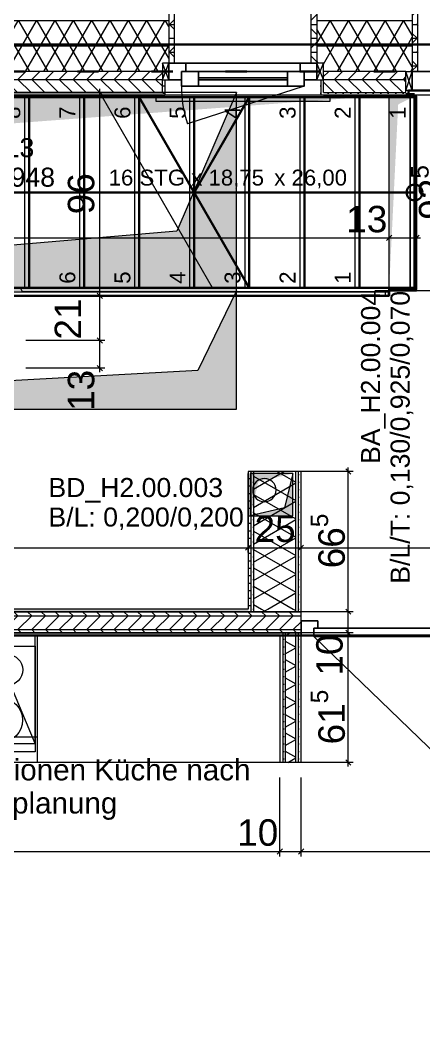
# Model space of a CAD drawing. Extents: x 0 to 42, y 0 to 29.7.
# Drawn here: x 22.503 to 24.408, y 11.083 to 15.877 of the extents above; entities that cross this region are included whole.
import ezdxf
from ezdxf.xclip import XClip

# ---------------------------------------------------------------- set-up
doc = ezdxf.new("R2010")
doc.units = 0
doc.header["$MEASUREMENT"] = 0
doc.header["$XCLIPFRAME"] = 0
for name, pattern in [('Achse', [115, 0, -40, 75, 0]), ('Punktlinie_ eng', [0.0125, 0, -0.0125]), ('Strichlinie_ eng', [0.115, 0.075, -0.04])]:
    doc.linetypes.add(name, pattern=pattern)
for name, color, linetype in [('0_30 - Räume', 7, 'Continuous'), ('0_40 - Durchbrüche', 7, 'Continuous'), ('331 - Tragende Außenwände.Statisch erforderlich', 7, 'Continuous'), ('341 - Tragende Innenwände', 7, 'Continuous'), ('342 - Nichttragende Innenwände', 7, 'Continuous'), ('349 - Innenwände_ sonstiges.Geländer_ Handläufe', 7, 'Continuous'), ('351 - Deckenkonstruktionen.Decken', 7, 'Continuous'), ('351 - Deckenkonstruktionen.Treppen', 7, 'Continuous'), ('352 - Deckenbeläge.Fußbodenaufbauten', 7, 'Continuous'), ('371 - Baukonstruktive Einbauten.Küchen_ Einbaumöbel_ Trockner_ Waschmaschine', 7, 'Continuous'), ('412 - Wasseranlagen.Sanitärobjekte', 7, 'Continuous'), ('5_00 - WP Ausbau - Bemaßung', 7, 'Continuous'), ('5_00 - WP Ausbau - Texte', 7, 'Continuous')]:
    doc.layers.add(name, color=color, linetype=linetype)
doc.styles.add('ERSTELLTER_STIL_1', font='arial.ttf')
pattern_1 = [(60, (26.131676, 15.72738), (-0.0649519, 0.0375), []), (120, (26.131676, 15.72738), (0.0649519, 0.0375), [])]
pattern_2 = [(45, (26.131676, 15.72738), (-0.01767767, 0.01767767), [0, -0.025])]
pattern_3 = [(0, (26.131676, 15.72738), (0, 0.065), []), (45, (26.13168, 15.72738), (-0.13, 0.13), [0.091924, -0.091924]), (45, (26.19668, 15.72738), (-0.13, 0.13), [0.091924, -0.091924]), (45, (26.26168, 15.72738), (-0.13, 0.13), [0.091924, -0.091924]), (45, (26.32668, 15.72738), (-0.13, 0.13), [0.091924, -0.091924]), (315, (26.13168, 15.72738), (0.13, 0.13), [0.091924, -0.091924]), (315, (26.19668, 15.72738), (0.13, 0.13), [0.091924, -0.091924]), (315, (26.26168, 15.72738), (0.13, 0.13), [0.091924, -0.091924]), (315, (26.32668, 15.72738), (0.13, 0.13), [0.091924, -0.091924])]
pattern_4 = [(150, (26.131676, 15.72738), (0.0375, 0.0649519), []), (210, (26.131676, 15.72738), (-0.0375, 0.0649519), [])]

# ---------------------------------------------------------------- blocks, each defined once
blk = doc.blocks.new('Zeichnung_1_1', base_point=(26.1317, 15.7274))
at = {"layer": '331 - Tragende Außenwände.Statisch erforderlich', "linetype": 'Continuous', "lineweight": 18, "true_color": 0x7e5900}
h = blk.add_hatch(dxfattribs=at)
h.set_pattern_fill('Holz__Sperrholz_2__0001', color=46, style=0, pattern_type=2)
h.set_pattern_definition(pattern_3)
h.paths.add_polyline_path([(23.2039, 15.9444), (23.2039, 15.9174), (23.2039, 15.6754), (23.2309, 15.6754), (23.2309, 15.9444)])
h = blk.add_hatch(dxfattribs=at)
h.set_pattern_fill('Holz__Sperrholz_2__0001', color=46, style=0, pattern_type=2)
h.set_pattern_definition(pattern_3)
h.paths.add_polyline_path([(23.8769, 15.9444), (23.8769, 15.6754), (23.9039, 15.6754), (23.9039, 15.9174), (23.9039, 15.9444)])
h = blk.add_hatch(dxfattribs=at)
h.set_pattern_fill('Holz__Sperrholz_2__0001', color=46, style=0, pattern_type=2)
h.set_pattern_definition(pattern_3)
h.paths.add_polyline_path([(24.3809, 15.9444), (24.3539, 15.9444), (24.3539, 15.9174), (24.3539, 15.6354), (24.3809, 15.6354)])
at = {"layer": '331 - Tragende Außenwände.Statisch erforderlich', "linetype": 'Continuous', "lineweight": 18, "true_color": 0x0099e6}
for points in [[(23.2039, 15.8774), (19.7689, 15.8774), (19.7689, 15.8754), (23.2039, 15.8754)], [(23.9039, 15.8754), (24.3539, 15.8754), (24.3539, 15.8774), (23.9039, 15.8774)]]:
    blk.add_hatch(color=142, dxfattribs=at).paths.add_polyline_path(points)
at = {"layer": '331 - Tragende Außenwände.Statisch erforderlich', "linetype": 'Continuous', "lineweight": 18, "true_color": 0x05000d}
h = blk.add_hatch(dxfattribs=at)
h.set_pattern_fill('Dämmung__weich_0001', color=178, style=0, pattern_type=2)
h.set_pattern_definition(pattern_1)
h.paths.add_polyline_path([(23.2039, 15.8754), (19.7689, 15.8754), (19.7689, 15.7554), (23.2039, 15.7554)])
h = blk.add_hatch(dxfattribs=at)
h.set_pattern_fill('Dämmung__weich_0001', color=178, style=0, pattern_type=2)
h.set_pattern_definition(pattern_1)
h.paths.add_polyline_path([(23.9039, 15.7554), (24.3539, 15.7554), (24.3539, 15.8754), (23.9039, 15.8754)])
h = blk.add_hatch(dxfattribs=at)
h.set_pattern_fill('Dämmung__weich_0001', color=178, style=0, pattern_type=2)
h.set_pattern_definition(pattern_1)
h.paths.add_polyline_path([(19.7689, 15.7554), (19.7689, 15.6754), (19.7989, 15.6754), (19.7989, 15.6354), (23.1739, 15.6354), (23.1739, 15.6754), (23.2039, 15.6754), (23.2039, 15.7554)])
h = blk.add_hatch(dxfattribs=at)
h.set_pattern_fill('Dämmung__weich_0001', color=178, style=0, pattern_type=2)
h.set_pattern_definition(pattern_1)
h.paths.add_polyline_path([(23.9039, 15.6754), (23.9339, 15.6754), (23.9339, 15.6354), (24.3239, 15.6354), (24.3539, 15.6354), (24.3539, 15.7554), (23.9039, 15.7554)])
h = blk.add_hatch(dxfattribs=at)
h.set_pattern_fill('Holz__Sperrholz_2__0001', color=178, style=0, pattern_type=2)
h.set_pattern_definition(pattern_3)
h.paths.add_polyline_path([(19.7989, 15.6354), (19.7989, 15.5954), (19.7989, 15.5354), (23.1739, 15.5354), (23.1739, 15.5954), (23.1739, 15.6354)])
h = blk.add_hatch(dxfattribs=at)
h.set_pattern_fill('Holz__Sperrholz_2__0001', color=178, style=0, pattern_type=2)
h.set_pattern_definition(pattern_3)
h.paths.add_polyline_path([(23.9339, 15.5354), (24.3239, 15.5354), (24.3239, 15.5454), (24.3239, 15.6354), (23.9339, 15.6354), (23.9339, 15.5954)])
at = {"layer": '331 - Tragende Außenwände.Statisch erforderlich', "linetype": 'Continuous', "lineweight": 18, "true_color": 0x9f9f9f}
h = blk.add_hatch(dxfattribs=at)
h.set_pattern_fill('Gips_0001', color=253, style=0, pattern_type=2)
h.set_pattern_definition(pattern_2)
h.paths.add_polyline_path([(23.1859, 15.5234), (23.1859, 15.5954), (23.1739, 15.5954), (23.1739, 15.5354), (23.1739, 15.5234)])
h = blk.add_hatch(dxfattribs=at)
h.set_pattern_fill('Gips_0001', color=253, style=0, pattern_type=2)
h.set_pattern_definition(pattern_2)
h.paths.add_polyline_path([(23.9339, 15.5234), (23.9339, 15.5354), (23.9339, 15.5954), (23.9219, 15.5954), (23.9219, 15.5234)])
h = blk.add_hatch(dxfattribs=at)
h.set_pattern_fill('Gips_0001', color=253, style=0, pattern_type=2)
h.set_pattern_definition(pattern_2)
h.paths.add_polyline_path([(20.0388, 15.5354), (20.0388, 15.5234), (23.1739, 15.5234), (23.1739, 15.5354)])
h = blk.add_hatch(dxfattribs=at)
h.set_pattern_fill('Gips_0001', color=253, style=0, pattern_type=2)
h.set_pattern_definition(pattern_2)
h.paths.add_polyline_path([(24.3239, 15.5354), (23.9339, 15.5354), (23.9339, 15.5234), (24.3239, 15.5234)])
h = blk.add_hatch(dxfattribs=at)
h.set_pattern_fill('Gips_0001', color=253, style=0, pattern_type=2)
h.set_pattern_definition(pattern_2)
h.paths.add_polyline_path([(24.3239, 15.5234), (24.3359, 15.5234), (24.3359, 15.5454), (24.3239, 15.5454), (24.3239, 15.5354)])
at = {"layer": '341 - Tragende Innenwände', "linetype": 'Continuous', "lineweight": 18, "true_color": 0x9f9f9f}
h = blk.add_hatch(dxfattribs=at)
h.set_pattern_fill('Gips_0001', color=253, style=0, pattern_type=2)
h.set_pattern_definition(pattern_2)
h.paths.add_polyline_path([(20.7388, 13.0947), (20.7388, 13.0822), (23.5791, 13.0822), (23.5791, 13.0947)])
h = blk.add_hatch(dxfattribs=at)
h.set_pattern_fill('Gips_0001', color=253, style=0, pattern_type=2)
h.set_pattern_definition(pattern_2)
h.paths.add_polyline_path([(23.5791, 13.0822), (23.5921, 13.0822), (23.5921, 13.0947), (23.5791, 13.0947)])
h = blk.add_hatch(dxfattribs=at)
h.set_pattern_fill('Gips_0001', color=253, style=0, pattern_type=2)
h.set_pattern_definition(pattern_2)
h.paths.add_polyline_path([(23.8161, 13.0947), (23.8161, 13.0822), (23.8285, 13.0822), (23.8285, 13.0947)])
at = {"layer": '341 - Tragende Innenwände', "linetype": 'Continuous', "lineweight": 18, "true_color": 0x05000d}
h = blk.add_hatch(dxfattribs=at)
h.set_pattern_fill('Holz__Sperrholz_2__0001', color=178, style=0, pattern_type=2)
h.set_pattern_definition(pattern_3)
h.paths.add_polyline_path([(23.8285, 13.0822), (20.7388, 13.0822), (20.7388, 12.9822), (23.8285, 12.9822)])
at = {"layer": '341 - Tragende Innenwände', "linetype": 'Continuous', "lineweight": 18, "true_color": 0x9f9f9f}
h = blk.add_hatch(dxfattribs=at)
h.set_pattern_fill('Gips_0001', color=253, style=0, pattern_type=2)
h.set_pattern_definition(pattern_2)
h.paths.add_polyline_path([(20.1887, 12.9697), (23.7291, 12.9697), (23.7291, 12.9822), (20.7388, 12.9822), (20.1887, 12.9822)])
h = blk.add_hatch(dxfattribs=at)
h.set_pattern_fill('Gips_0001', color=253, style=0, pattern_type=2)
h.set_pattern_definition(pattern_2)
h.paths.add_polyline_path([(23.7291, 12.9697), (23.7421, 12.9697), (23.7421, 12.9822), (23.7291, 12.9822)])
h = blk.add_hatch(dxfattribs=at)
h.set_pattern_fill('Gips_0001', color=253, style=0, pattern_type=2)
h.set_pattern_definition(pattern_2)
h.paths.add_polyline_path([(23.8161, 12.9822), (23.8161, 12.9697), (23.8285, 12.9697), (23.8285, 12.9822)])
at = {"layer": '342 - Nichttragende Innenwände', "linetype": 'Continuous', "lineweight": 18, "true_color": 0x9f9f9f}
h = blk.add_hatch(dxfattribs=at)
h.set_pattern_fill('Gips_0001', color=253, style=0, pattern_type=2)
h.set_pattern_definition(pattern_2)
h.paths.add_polyline_path([(23.5791, 13.7447), (23.5791, 13.0947), (23.5921, 13.0947), (23.5921, 13.7447)])
h = blk.add_hatch(dxfattribs=at)
h.set_pattern_fill('Gips_0001', color=253, style=0, pattern_type=2)
h.set_pattern_definition(pattern_2)
h.paths.add_polyline_path([(23.5921, 13.7447), (23.5921, 13.0947), (23.6041, 13.0947), (23.6041, 13.7447)])
at = {"layer": '342 - Nichttragende Innenwände', "linetype": 'Continuous', "lineweight": 18, "true_color": 0xcdcd00}
h = blk.add_hatch(dxfattribs=at)
h.set_pattern_fill('Dämmung__weich_0001', color=52, style=0, pattern_type=2)
h.set_pattern_definition(pattern_4)
h.paths.add_polyline_path([(23.8041, 13.0947), (23.8041, 13.7447), (23.6041, 13.7447), (23.6041, 13.0947)])
at = {"layer": '342 - Nichttragende Innenwände', "linetype": 'Continuous', "lineweight": 18, "true_color": 0x9f9f9f}
h = blk.add_hatch(dxfattribs=at)
h.set_pattern_fill('Gips_0001', color=253, style=0, pattern_type=2)
h.set_pattern_definition(pattern_2)
h.paths.add_polyline_path([(23.8161, 13.0947), (23.8161, 13.7447), (23.8041, 13.7447), (23.8041, 13.0947)])
h = blk.add_hatch(dxfattribs=at)
h.set_pattern_fill('Gips_0001', color=253, style=0, pattern_type=2)
h.set_pattern_definition(pattern_2)
h.paths.add_polyline_path([(23.8291, 13.0947), (23.8291, 13.7447), (23.8161, 13.7447), (23.8161, 13.0947)])
h = blk.add_hatch(dxfattribs=at)
h.set_pattern_fill('Gips_0001', color=253, style=0, pattern_type=2)
h.set_pattern_definition(pattern_2)
h.paths.add_polyline_path([(23.6041, 13.0947), (23.5921, 13.0947), (23.5921, 13.0822), (23.6041, 13.0822)])
at = {"layer": '342 - Nichttragende Innenwände', "linetype": 'Continuous', "lineweight": 18, "true_color": 0xcdcd00}
h = blk.add_hatch(dxfattribs=at)
h.set_pattern_fill('Dämmung__weich_0001', color=52, style=0, pattern_type=2)
h.set_pattern_definition(pattern_4)
h.paths.add_polyline_path([(23.8041, 13.0947), (23.6041, 13.0947), (23.6041, 13.0822), (23.8041, 13.0822)])
at = {"layer": '342 - Nichttragende Innenwände', "linetype": 'Continuous', "lineweight": 18, "true_color": 0x9f9f9f}
h = blk.add_hatch(dxfattribs=at)
h.set_pattern_fill('Gips_0001', color=253, style=0, pattern_type=2)
h.set_pattern_definition(pattern_2)
h.paths.add_polyline_path([(23.8161, 13.0947), (23.8041, 13.0947), (23.8041, 13.0822), (23.8161, 13.0822)])
h = blk.add_hatch(dxfattribs=at)
h.set_pattern_fill('Gips_0001', color=253, style=0, pattern_type=2)
h.set_pattern_definition(pattern_2)
h.paths.add_polyline_path([(23.7291, 12.9697), (23.7291, 12.3697), (23.7421, 12.3697), (23.7421, 12.9697)])
h = blk.add_hatch(dxfattribs=at)
h.set_pattern_fill('Gips_0001', color=253, style=0, pattern_type=2)
h.set_pattern_definition(pattern_2)
h.paths.add_polyline_path([(23.7541, 12.9822), (23.7421, 12.9822), (23.7421, 12.9697), (23.7541, 12.9697)])
h = blk.add_hatch(dxfattribs=at)
h.set_pattern_fill('Gips_0001', color=253, style=0, pattern_type=2)
h.set_pattern_definition(pattern_2)
h.paths.add_polyline_path([(23.7421, 12.9697), (23.7421, 12.3697), (23.7541, 12.3697), (23.7541, 12.9697)])
at = {"layer": '342 - Nichttragende Innenwände', "linetype": 'Continuous', "lineweight": 18, "true_color": 0xcdcd00}
h = blk.add_hatch(dxfattribs=at)
h.set_pattern_fill('Dämmung__weich_0001', color=52, style=0, pattern_type=2)
h.set_pattern_definition(pattern_4)
h.paths.add_polyline_path([(23.8041, 12.9822), (23.7541, 12.9822), (23.7541, 12.9697), (23.8041, 12.9697)])
h = blk.add_hatch(dxfattribs=at)
h.set_pattern_fill('Dämmung__weich_0001', color=52, style=0, pattern_type=2)
h.set_pattern_definition(pattern_4)
h.paths.add_polyline_path([(23.8041, 12.3697), (23.8041, 12.9697), (23.7541, 12.9697), (23.7541, 12.3697)])
at = {"layer": '342 - Nichttragende Innenwände', "linetype": 'Continuous', "lineweight": 18, "true_color": 0x9f9f9f}
h = blk.add_hatch(dxfattribs=at)
h.set_pattern_fill('Gips_0001', color=253, style=0, pattern_type=2)
h.set_pattern_definition(pattern_2)
h.paths.add_polyline_path([(23.8161, 12.9822), (23.8041, 12.9822), (23.8041, 12.9697), (23.8161, 12.9697)])
h = blk.add_hatch(dxfattribs=at)
h.set_pattern_fill('Gips_0001', color=253, style=0, pattern_type=2)
h.set_pattern_definition(pattern_2)
h.paths.add_polyline_path([(23.8161, 12.3697), (23.8161, 12.9697), (23.8041, 12.9697), (23.8041, 12.3697)])
h = blk.add_hatch(dxfattribs=at)
h.set_pattern_fill('Gips_0001', color=253, style=0, pattern_type=2)
h.set_pattern_definition(pattern_2)
h.paths.add_polyline_path([(23.8291, 12.3697), (23.8291, 12.9697), (23.8161, 12.9697), (23.8161, 12.3697)])
at = {"layer": '351 - Deckenkonstruktionen.Decken', "linetype": 'Continuous', "lineweight": 0, "true_color": 0x010003}
for points in [[(19.9541, 14.5984), (23.5239, 14.5984), (23.5239, 15.5354), (23.2418, 14.8804)], [(20.0388, 14.0394), (23.5239, 14.0394), (23.5239, 14.5984), (23.3408, 14.2224)], [(23.5891, 13.5347), (23.7891, 13.5347), (23.7891, 13.7347), (23.7511, 13.5727)]]:
    blk.add_hatch(color=178, dxfattribs=at).paths.add_polyline_path(points)
at = {"layer": '351 - Deckenkonstruktionen.Decken', "linetype": 'Continuous', "lineweight": 0, "true_color": 0x020006}
for points in [[(24.2441, 15.5234), (20.0288, 15.5234), (20.0288, 15.3234), (20.0288, 14.5754), (20.3229, 15.2293)], [(24.3742, 15.5234), (24.2441, 15.5234), (24.2441, 14.5984), (24.2874, 15.48)], [(23.7891, 13.7347), (23.5891, 13.7347), (23.5891, 13.5347), (23.6271, 13.6967)]]:
    blk.add_hatch(color=178, dxfattribs=at).paths.add_polyline_path(points)
at = {"layer": '0_30 - Räume', "color": 178, "linetype": 'Achse', "lineweight": 18, "ltscale": 20, "true_color": 0x05000d}
for p, q in [((24.3641, 15.5293), (24.3239, 15.5293)), ((24.3641, 14.6004), (24.3641, 15.5293)), ((24.2441, 14.5754), (24.2441, 14.6004)), ((24.2441, 14.6004), (24.3641, 14.6004)), ((20.9388, 14.5754), (24.2441, 14.5754))]:
    blk.add_line(p, q, dxfattribs=at)
at = {"layer": '331 - Tragende Außenwände.Statisch erforderlich', "color": 178, "linetype": 'Continuous', "lineweight": 18, "ltscale": 20, "true_color": 0x05000d}
for p, q in [((23.2309, 15.6754), (23.2309, 15.9444)), ((23.2309, 15.6754), (23.2309, 15.9444)), ((23.8769, 15.6754), (23.8769, 15.9444)), ((23.8769, 15.6754), (23.8769, 15.9444)), ((24.3809, 15.6354), (24.3809, 15.9444)), ((24.3809, 15.6354), (24.3809, 15.9444)), ((23.2039, 15.8754), (19.7689, 15.8754)), ((23.2039, 15.9174), (23.2039, 15.6754)), ((23.9039, 15.9174), (23.9039, 15.6754)), ((24.3539, 15.8754), (23.9039, 15.8754)), ((24.3539, 15.9174), (24.3539, 15.6354)), ((23.2039, 15.7554), (19.7689, 15.7554)), ((24.3539, 15.7554), (23.9039, 15.7554)), ((23.1739, 15.6354), (19.7989, 15.6354)), ((23.2039, 15.5954), (23.1739, 15.6754)), ((23.1739, 15.5954), (23.2039, 15.6754)), ((23.9039, 15.5954), (23.9339, 15.6754)), ((23.9339, 15.5954), (23.9039, 15.6754)), ((24.3239, 15.6354), (23.9339, 15.6354)), ((24.3539, 15.5454), (24.3239, 15.6354)), ((24.3239, 15.5454), (24.3539, 15.6354)), ((23.1739, 15.5354), (23.1739, 15.5954)), ((23.1859, 15.5954), (23.1859, 15.5234)), ((23.1859, 15.5954), (23.1859, 15.5234)), ((23.9219, 15.5954), (23.9219, 15.5234)), ((23.9219, 15.5954), (23.9219, 15.5234)), ((23.9339, 15.5354), (23.9339, 15.5954)), ((20.0258, 15.5354), (23.1739, 15.5354)), ((23.8439, 15.5654), (23.2919, 15.3873)), ((23.9339, 15.5354), (24.3239, 15.5354)), ((24.3239, 15.5354), (24.3239, 15.5454)), ((24.3359, 15.5454), (24.3359, 15.5234)), ((24.3359, 15.5454), (24.3359, 15.5234)), ((23.1739, 15.5234), (23.1439, 15.5234)), ((23.1439, 15.4934), (23.1439, 15.5234)), ((23.1739, 15.5234), (23.1439, 15.5234)), ((23.9639, 15.4934), (23.1439, 15.4934)), ((23.1739, 15.5234), (23.1859, 15.5234)), ((23.1739, 15.5234), (23.1859, 15.5234)), ((23.9339, 15.5234), (23.9219, 15.5234)), ((23.9339, 15.5234), (23.9219, 15.5234)), ((23.9339, 15.5234), (23.9639, 15.5234)), ((23.9339, 15.5234), (23.9639, 15.5234)), ((23.9639, 15.5234), (23.9639, 15.4934)), ((24.3239, 15.5234), (24.3359, 15.5234)), ((24.3239, 15.5234), (24.3359, 15.5234))]:
    blk.add_line(p, q, dxfattribs=at)
at = {"layer": '331 - Tragende Außenwände.Statisch erforderlich', "color": 178, "linetype": 'Continuous', "lineweight": 25, "ltscale": 20, "true_color": 0x05000d}
for p, q in [((23.2039, 15.6754), (23.2839, 15.6754)), ((23.2039, 15.5954), (23.2039, 15.6754)), ((23.2839, 15.6354), (23.2639, 15.6354)), ((23.2639, 15.6354), (23.2639, 15.5954)), ((23.2639, 15.5654), (23.2639, 15.6354)), ((23.2639, 15.6354), (23.3439, 15.6354)), ((23.2839, 15.6754), (23.8239, 15.6754)), ((23.2839, 15.6754), (23.2839, 15.6354)), ((23.3439, 15.6354), (23.7639, 15.6354)), ((23.3439, 15.6354), (23.3439, 15.5654)), ((23.7639, 15.5654), (23.7639, 15.6354)), ((23.7639, 15.6354), (23.8439, 15.6354)), ((23.8239, 15.6354), (23.8239, 15.6754)), ((23.8239, 15.6754), (23.9039, 15.6754)), ((23.8439, 15.6354), (23.8239, 15.6354)), ((23.8439, 15.5954), (23.8439, 15.6354)), ((23.8439, 15.6354), (23.8439, 15.5654)), ((23.9039, 15.6754), (23.9039, 15.5954)), ((24.3539, 15.6354), (24.4439, 15.6354)), ((24.3539, 15.5454), (24.3539, 15.6354)), ((23.2639, 15.5954), (23.2039, 15.5954)), ((23.3439, 15.6054), (23.7639, 15.6054)), ((23.7639, 15.5954), (23.3439, 15.5954)), ((23.9039, 15.5954), (23.8439, 15.5954)), ((23.3439, 15.5654), (23.2639, 15.5654)), ((23.7639, 15.5654), (23.3439, 15.5654)), ((23.8439, 15.5654), (23.7639, 15.5654)), ((24.4139, 15.5454), (24.3539, 15.5454))]:
    blk.add_line(p, q, dxfattribs=at)
at = {"layer": '331 - Tragende Außenwände.Statisch erforderlich', "color": 178, "linetype": 'Strichlinie_ eng', "lineweight": 18, "ltscale": 20, "true_color": 0x05000d}
blk.add_line((23.9219, 15.5234), (23.1859, 15.5234), dxfattribs=at)
at = {"layer": '331 - Tragende Außenwände.Statisch erforderlich', "color": 178, "linetype": 'Continuous', "lineweight": 18, "ltscale": 20, "true_color": 0x05000d, "flags": 128}
for points in [[(23.2039, 15.6754), (23.1739, 15.6754), (23.1739, 15.5954), (23.2039, 15.5954)], [(23.9039, 15.5954), (23.9339, 15.5954), (23.9339, 15.6754), (23.9039, 15.6754)], [(24.3539, 15.5454), (24.3239, 15.5454), (24.3239, 15.6354), (24.3539, 15.6354)]]:
    blk.add_lwpolyline(points, close=True, dxfattribs=at)
for points in [[(20.0388, 15.5234), (23.1739, 15.5234)], [(23.9339, 15.5234), (24.3239, 15.5234)]]:
    blk.add_lwpolyline(points, dxfattribs=at)
at = {"layer": '331 - Tragende Außenwände.Statisch erforderlich', "color": 178, "linetype": 'Continuous', "lineweight": 18, "ltscale": 20, "true_color": 0x05000d}
blk.add_arc((23.8439, 15.5654), 0.58, 180, 197.8848, dxfattribs=at)
at = {"layer": '341 - Tragende Innenwände', "color": 178, "linetype": 'Continuous', "lineweight": 18, "ltscale": 20, "true_color": 0x05000d}
for p, q in [((23.5921, 13.0947), (23.5921, 13.0822)), ((23.5921, 13.0947), (23.5921, 13.0822)), ((23.6041, 13.0947), (23.6041, 13.0822)), ((23.8041, 13.0822), (23.8041, 13.0947)), ((23.8161, 13.0822), (23.8161, 13.0947)), ((23.8161, 13.0822), (23.8161, 13.0947)), ((23.8285, 13.0822), (23.8285, 13.0947)), ((23.8285, 13.0822), (23.8285, 13.0947)), ((23.8285, 13.0397), (23.8285, 13.0822)), ((23.8285, 13.0397), (23.8285, 13.0822)), ((23.8285, 12.9822), (23.8285, 13.0397)), ((23.8285, 12.9822), (23.8285, 13.0397)), ((23.8285, 12.9822), (23.8285, 13.0397)), ((23.7421, 12.9822), (23.7421, 12.9697)), ((23.7421, 12.9822), (23.7421, 12.9697)), ((23.7541, 12.9822), (23.7541, 12.9697)), ((23.8041, 12.9697), (23.8041, 12.9822)), ((23.8161, 12.9697), (23.8161, 12.9822)), ((23.8161, 12.9697), (23.8161, 12.9822)), ((23.8285, 12.9697), (23.8285, 12.9822)), ((23.8285, 12.9697), (23.8285, 12.9822)), ((23.8285, 12.9697), (23.8285, 12.9822))]:
    blk.add_line(p, q, dxfattribs=at)
at = {"layer": '341 - Tragende Innenwände', "color": 178, "linetype": 'Continuous', "lineweight": 25, "ltscale": 20, "true_color": 0x05000d}
for p, q in [((23.5921, 13.0822), (20.7388, 13.0822)), ((23.5921, 13.0822), (23.6041, 13.0822)), ((23.5921, 13.0822), (23.6041, 13.0822)), ((23.6041, 13.0822), (23.8041, 13.0822)), ((23.6041, 13.0822), (23.8041, 13.0822)), ((23.8041, 13.0822), (23.8161, 13.0822)), ((23.8041, 13.0822), (23.8161, 13.0822)), ((23.8285, 13.0822), (23.8161, 13.0822)), ((23.8285, 13.0397), (23.9085, 13.0397)), ((23.8285, 12.9697), (23.8285, 13.0397)), ((23.9085, 13.0047), (23.8885, 13.0047)), ((23.8885, 13.0047), (23.8885, 12.9697)), ((25.8797, 13.0047), (23.8885, 13.0047)), ((23.8885, 13.0047), (23.8885, 12.9647)), ((23.9085, 13.0397), (23.9085, 13.0047)), ((20.7388, 12.9822), (23.7421, 12.9822)), ((23.7541, 12.9822), (23.7421, 12.9822)), ((23.7541, 12.9822), (23.7421, 12.9822)), ((23.8041, 12.9822), (23.7541, 12.9822)), ((23.8041, 12.9822), (23.7541, 12.9822)), ((23.8161, 12.9822), (23.8041, 12.9822)), ((23.8161, 12.9822), (23.8041, 12.9822)), ((23.8161, 12.9822), (23.8285, 12.9822)), ((23.8885, 12.9697), (23.8285, 12.9697)), ((23.8885, 12.9647), (24.6043, 12.2728)), ((23.8885, 12.9647), (25.8797, 12.9647))]:
    blk.add_line(p, q, dxfattribs=at)
at = {"layer": '341 - Tragende Innenwände', "color": 178, "linetype": 'Continuous', "lineweight": 18, "ltscale": 20, "true_color": 0x05000d, "flags": 128}
for points in [[(23.5791, 13.0947), (20.7388, 13.0947)], [(20.1887, 12.9697), (23.7291, 12.9697)]]:
    blk.add_lwpolyline(points, dxfattribs=at)
at = {"layer": '342 - Nichttragende Innenwände', "color": 178, "linetype": 'Continuous', "lineweight": 18, "ltscale": 20, "true_color": 0x05000d}
for p, q in [((23.5921, 13.7447), (23.5921, 13.0947)), ((23.6041, 13.7447), (23.6041, 13.0947)), ((23.8041, 13.0947), (23.8041, 13.7447)), ((23.8161, 13.0947), (23.8161, 13.7447)), ((23.7421, 12.9697), (23.7421, 12.3697)), ((23.7541, 12.9697), (23.7541, 12.3697)), ((23.8041, 12.3697), (23.8041, 12.9697)), ((23.8161, 12.3697), (23.8161, 12.9697))]:
    blk.add_line(p, q, dxfattribs=at)
at = {"layer": '342 - Nichttragende Innenwände', "color": 178, "linetype": 'Continuous', "lineweight": 18, "ltscale": 20, "true_color": 0x05000d, "flags": 128}
for points in [[(23.5921, 13.7447), (23.5791, 13.7447)], [(23.5791, 13.7447), (23.5791, 13.0947)], [(23.6041, 13.7447), (23.5921, 13.7447)], [(23.8041, 13.7447), (23.6041, 13.7447)], [(23.8161, 13.7447), (23.8041, 13.7447)], [(23.8291, 13.7447), (23.8161, 13.7447)], [(23.8291, 13.0947), (23.8291, 13.7447)], [(23.7291, 12.9697), (23.7291, 12.3697)], [(23.8291, 12.3697), (23.8291, 12.9697)], [(23.7421, 12.3697), (23.7291, 12.3697)], [(23.7541, 12.3697), (23.7421, 12.3697)], [(23.8041, 12.3697), (23.7541, 12.3697)], [(23.8161, 12.3697), (23.8041, 12.3697)], [(23.8291, 12.3697), (23.8161, 12.3697)]]:
    blk.add_lwpolyline(points, dxfattribs=at)
at = {"layer": '349 - Innenwände_ sonstiges.Geländer_ Handläufe', "color": 7, "linetype": 'Continuous', "lineweight": 18, "ltscale": 20, "flags": 128}
for points in [[(24.2441, 14.5779), (24.2441, 14.5929), (20.9388, 14.5929), (20.9388, 14.5779)], [(24.2441, 14.5959), (24.2441, 14.6109), (22.5033, 14.6109), (22.512, 14.5959)], [(24.2416, 14.5959), (24.2266, 14.5959), (24.2266, 14.5754), (24.2416, 14.5754)]]:
    blk.add_lwpolyline(points, close=True, dxfattribs=at)
at = {"layer": '351 - Deckenkonstruktionen.Decken', "color": 8, "linetype": 'Strichlinie_ eng', "lineweight": 18, "ltscale": 20}
for p, q in [((23.5239, 15.5354), (23.2418, 14.8804)), ((23.2418, 14.8804), (19.9541, 14.5984)), ((23.5239, 14.5984), (23.3408, 14.2224)), ((23.3408, 14.2224), (20.0388, 14.0394)), ((23.7891, 13.7347), (23.7511, 13.5727)), ((23.7511, 13.5727), (23.5891, 13.5347))]:
    blk.add_line(p, q, dxfattribs=at)
at = {"layer": '351 - Deckenkonstruktionen.Decken', "color": 178, "linetype": 'Continuous', "lineweight": 35, "ltscale": 20, "true_color": 0x05000d, "flags": 128}
blk.add_lwpolyline([(18.8187, 15.7634), (18.8187, 8.4285), (26.1597, 8.4285), (26.1597, 15.7634), (24.2441, 15.7634), (20.9388, 15.7634), (20.0288, 15.7634)], close=True, dxfattribs=at)
at = {"layer": '351 - Deckenkonstruktionen.Decken', "color": 178, "linetype": 'Punktlinie_ eng', "lineweight": 35, "ltscale": 20, "true_color": 0x05000d, "flags": 128}
blk.add_lwpolyline([(18.8687, 8.4735), (26.0397, 8.4735), (26.0397, 15.6354), (23.5087, 15.6354), (19.9541, 15.6354), (18.8687, 15.6354)], close=True, dxfattribs=at)
at = {"layer": '351 - Deckenkonstruktionen.Decken', "color": 178, "linetype": 'Strichlinie_ eng', "lineweight": 18, "ltscale": 20, "true_color": 0x05000d, "flags": 128}
for points in [[(23.5239, 15.5354), (19.9541, 15.5354)], [(23.5239, 14.5984), (23.5239, 15.5354)], [(23.5239, 14.0394), (23.5239, 14.5984)], [(20.0388, 14.0394), (23.5239, 14.0394)], [(23.7891, 13.7347), (23.5891, 13.7347)], [(23.5891, 13.7347), (23.5891, 13.5347)], [(23.7891, 13.5347), (23.7891, 13.7347)], [(23.5891, 13.5347), (23.7891, 13.5347)]]:
    blk.add_lwpolyline(points, dxfattribs=at)
at = {"layer": '351 - Deckenkonstruktionen.Decken', "color": 178, "linetype": 'Continuous', "lineweight": 18, "ltscale": 20, "true_color": 0x05000d, "flags": 128}
for points in [[(24.2441, 15.5234), (20.0288, 15.5234)], [(24.2441, 14.5754), (24.2441, 15.5234)], [(24.3742, 15.5234), (24.2441, 15.5234)], [(24.3742, 14.5984), (24.3742, 15.5234)], [(24.2441, 14.5984), (24.3742, 14.5984)], [(20.954, 14.5754), (24.2441, 14.5754)], [(23.7891, 13.7347), (23.5891, 13.7347)], [(23.5891, 13.7347), (23.5891, 13.5347)], [(23.7891, 13.5347), (23.7891, 13.7347)], [(23.5891, 13.5347), (23.7891, 13.5347)]]:
    blk.add_lwpolyline(points, dxfattribs=at)
at = {"layer": '351 - Deckenkonstruktionen.Treppen', "color": 178, "linetype": 'Continuous', "lineweight": 18, "ltscale": 20, "true_color": 0x05000d}
for p, q in [((24.3642, 15.5134), (20.039, 15.5134)), ((22.5242, 14.6134), (22.5242, 15.5134)), ((22.7842, 14.6134), (22.7842, 15.5134)), ((23.0442, 14.6134), (23.0442, 15.5134)), ((24.3642, 15.5134), (23.0644, 15.5134)), ((23.3042, 15.098), (23.3042, 15.5134)), ((23.3042, 14.6134), (23.3042, 15.5134)), ((23.5642, 14.6477), (23.5642, 15.5134)), ((23.5642, 14.6134), (23.5642, 15.5134)), ((23.8242, 14.6134), (23.8242, 15.5134)), ((23.8242, 14.6134), (23.8242, 15.5134)), ((24.0842, 14.6134), (24.0842, 15.5134)), ((24.0842, 14.6134), (24.0842, 15.5134)), ((24.3442, 14.6134), (24.3442, 15.5134)), ((24.3442, 15.5134), (24.3442, 14.6134)), ((24.3642, 14.6134), (24.3642, 15.5134)), ((24.3642, 14.6134), (24.3642, 15.5134)), ((20.939, 14.6134), (24.3642, 14.6134)), ((23.5841, 14.6134), (24.3642, 14.6134))]:
    blk.add_line(p, q, dxfattribs=at)
at = {"layer": '351 - Deckenkonstruktionen.Treppen', "color": 253, "linetype": 'Strichlinie_ eng', "lineweight": 18, "ltscale": 20, "true_color": 0x9f9f9f}
for p, q in [((22.5442, 15.5134), (22.2842, 15.5134)), ((22.8042, 15.5134), (22.5442, 15.5134)), ((22.5442, 15.5134), (22.5442, 14.6134)), ((22.5442, 14.6134), (22.5442, 15.5134)), ((22.8912, 15.5134), (22.8042, 15.5134)), ((22.8042, 15.5134), (22.8042, 14.6134)), ((22.8042, 14.6134), (22.8042, 15.5134)), ((23.0642, 15.2137), (23.0642, 14.6134)), ((23.0642, 14.6134), (23.0642, 15.2137)), ((23.151, 15.0634), (20.2042, 15.0634)), ((23.3242, 14.7634), (23.3242, 14.6134)), ((23.3242, 14.6134), (23.3242, 14.7634)), ((22.2842, 14.6134), (22.5442, 14.6134)), ((22.5442, 14.6134), (22.8042, 14.6134)), ((22.8042, 14.6134), (23.0642, 14.6134)), ((23.0642, 14.6134), (23.3242, 14.6134)), ((23.3242, 14.6134), (23.4108, 14.6134))]:
    blk.add_line(p, q, dxfattribs=at)
at = {"layer": '351 - Deckenkonstruktionen.Treppen', "color": 178, "linetype": 'Continuous', "lineweight": 35, "ltscale": 20, "true_color": 0x05000d}
for p, q in [((22.5442, 15.5134), (22.2842, 15.5134)), ((22.8042, 15.5134), (22.5442, 15.5134)), ((22.5442, 15.5134), (22.5442, 14.6134)), ((22.5442, 14.6134), (22.5442, 15.5134)), ((23.0642, 15.5134), (22.8042, 15.5134)), ((22.8042, 15.5134), (22.8042, 14.6134)), ((22.8042, 14.6134), (22.8042, 15.5134)), ((23.3242, 15.5134), (23.0642, 15.5134)), ((23.0642, 15.5134), (23.0642, 14.6134)), ((23.0642, 14.6134), (23.0642, 15.5134)), ((23.3242, 15.5134), (23.0644, 15.5134)), ((23.5841, 14.6134), (23.0644, 15.5134)), ((23.5842, 15.5134), (23.3242, 15.5134)), ((23.3242, 15.5134), (23.3242, 15.0634)), ((23.3242, 15.0634), (23.3242, 15.5134)), ((23.5842, 15.5134), (23.3242, 15.0634)), ((23.5842, 15.5134), (23.3242, 15.5134)), ((23.3242, 15.5134), (23.3242, 14.6134)), ((23.3242, 14.6134), (23.3242, 15.5134)), ((23.8442, 15.5134), (23.5842, 15.5134)), ((23.5842, 15.5134), (23.5842, 14.6134)), ((23.5842, 14.6134), (23.5842, 15.5134)), ((23.8442, 15.5134), (23.5842, 15.5134)), ((23.5842, 15.5134), (23.5842, 14.6134)), ((23.5842, 14.6134), (23.5842, 15.5134)), ((24.1042, 15.5134), (23.8442, 15.5134)), ((23.8442, 15.5134), (23.8442, 14.6134)), ((23.8442, 14.6134), (23.8442, 15.5134)), ((24.1042, 15.5134), (23.8442, 15.5134)), ((23.8442, 15.5134), (23.8442, 14.6134)), ((23.8442, 14.6134), (23.8442, 15.5134)), ((24.3642, 15.5134), (24.1042, 15.5134)), ((24.1042, 15.5134), (24.1042, 14.6134)), ((24.1042, 14.6134), (24.1042, 15.5134)), ((24.3642, 15.5134), (24.1042, 15.5134)), ((24.1042, 15.5134), (24.1042, 14.6134)), ((24.1042, 14.6134), (24.1042, 15.5134)), ((24.3642, 14.6134), (24.3642, 15.5134)), ((24.3642, 14.6134), (24.3642, 15.5134)), ((24.1042, 15.0634), (20.489, 15.0634)), ((24.1042, 15.0634), (23.3242, 15.0634)), ((23.3242, 15.0634), (23.5842, 14.6134)), ((24.3642, 15.0634), (24.1042, 15.0634)), ((24.3642, 15.0634), (24.1042, 15.0634)), ((22.2842, 14.6134), (22.5442, 14.6134)), ((22.5442, 14.6134), (22.8042, 14.6134)), ((22.8042, 14.6134), (23.0642, 14.6134)), ((23.0642, 14.6134), (23.3242, 14.6134)), ((23.3242, 14.6134), (23.5842, 14.6134)), ((23.5842, 14.6134), (23.8442, 14.6134)), ((23.5842, 14.6134), (23.5842, 14.6134)), ((23.5842, 14.6134), (23.8442, 14.6134)), ((23.8442, 14.6134), (24.1042, 14.6134)), ((23.8442, 14.6134), (24.1042, 14.6134)), ((24.1042, 14.6134), (24.3642, 14.6134)), ((24.1042, 14.6134), (24.3642, 14.6134))]:
    blk.add_line(p, q, dxfattribs=at)
at = {"layer": '351 - Deckenkonstruktionen.Treppen', "color": 253, "linetype": 'Continuous', "lineweight": 18, "ltscale": 20, "true_color": 0x9f9f9f}
blk.add_line((23.4108, 14.6134), (22.8912, 15.5134), dxfattribs=at)
at = {"layer": '351 - Deckenkonstruktionen.Treppen', "color": 178, "linetype": 'Continuous', "lineweight": 35, "ltscale": 20, "true_color": 0x05000d, "flags": 128}
blk.add_lwpolyline([(24.3642, 15.1009, 1), (24.3642, 15.0259, 1)], format="xyb", close=True, dxfattribs=at)
blk.add_lwpolyline([(24.3642, 15.1009, 1), (24.3642, 15.0259, 1)], format="xyb", close=True, dxfattribs=at)
at = {"layer": '352 - Deckenbeläge.Fußbodenaufbauten', "color": 178, "linetype": 'Continuous', "lineweight": 35, "ltscale": 20, "true_color": 0x05000d, "flags": 128}
for points in [[(20.0332, 14.5), (19.939, 14.5), (19.939, 12.9697), (26.0397, 12.9697), (26.0397, 15.5454), (24.3366, 15.5454), (24.3366, 15.5195), (24.3716, 15.5195), (24.3716, 14.6057), (24.2441, 14.6057), (24.2441, 14.5754), (20.9455, 14.5754), (20.9455, 14.2361), (20.0332, 14.2361)], [(18.9812, 8.5535), (26.0397, 8.5535), (26.0397, 12.9697), (18.9812, 12.9697)]]:
    blk.add_lwpolyline(points, close=True, dxfattribs=at)
at = {"layer": '371 - Baukonstruktive Einbauten.Küchen_ Einbaumöbel_ Trockner_ Waschmaschine', "color": 9, "linetype": 'Strichlinie_ eng', "lineweight": 18, "ltscale": 20}
for p, q in [((22.5726, 12.4597), (22.5726, 12.9697)), ((22.5726, 12.4597), (22.4226, 12.8197)), ((21.9926, 12.4597), (22.5726, 12.4597))]:
    blk.add_line(p, q, dxfattribs=at)
at = {"layer": '371 - Baukonstruktive Einbauten.Küchen_ Einbaumöbel_ Trockner_ Waschmaschine', "color": 9, "linetype": 'Continuous', "lineweight": 18, "ltscale": 20}
blk.add_line((22.5826, 12.4897), (21.9826, 12.4897), dxfattribs=at)
at = {"layer": '371 - Baukonstruktive Einbauten.Küchen_ Einbaumöbel_ Trockner_ Waschmaschine', "color": 9, "linetype": 'Continuous', "lineweight": 18, "ltscale": 20, "flags": 128}
for points in [[(20.1887, 12.9697), (23.7291, 12.9697), (23.7291, 12.3697), (20.1887, 12.3697)], [(22.5826, 12.3697), (21.9826, 12.3697), (21.9826, 12.9697), (22.5826, 12.9697)], [(22.5726, 12.4197), (21.9926, 12.4197), (21.9926, 12.9197), (22.5726, 12.9197)]]:
    blk.add_lwpolyline(points, close=True, dxfattribs=at)
at = {"layer": '371 - Baukonstruktive Einbauten.Küchen_ Einbaumöbel_ Trockner_ Waschmaschine', "color": 9, "linetype": 'Continuous', "lineweight": 18, "ltscale": 20}
for centre, radius in [((22.4421, 12.8072), 0.0725), ((22.409, 12.5697), 0.105)]:
    blk.add_circle(centre, radius, dxfattribs=at)
at = {"layer": '412 - Wasseranlagen.Sanitärobjekte', "color": 178, "linetype": 'Continuous', "lineweight": 18, "ltscale": 20, "true_color": 0x05000d, "flags": 128}
blk.add_lwpolyline([(23.6554, 13.7116, 1), (23.6554, 13.6016, 1)], format="xyb", close=True, dxfattribs=at)
at = {"layer": '5_00 - WP Ausbau - Bemaßung', "color": 178, "linetype": 'Continuous', "lineweight": 18, "ltscale": 20, "true_color": 0x05000d}
for p, q in [((22.9025, 15.5354), (22.529, 15.5354)), ((22.8915, 15.5229), (22.8665, 15.5479)), ((22.879, 15.5354), (22.879, 15.5541)), ((22.879, 14.5754), (22.879, 15.5354)), ((24.5502, 15.5234), (24.1767, 15.5234)), ((24.2441, 14.825), (24.2441, 15.1985)), ((24.3742, 14.825), (24.3742, 15.1985)), ((20.0288, 14.8485), (24.2441, 14.8485)), ((24.2566, 14.861), (24.2316, 14.836)), ((24.2441, 14.8485), (24.3742, 14.8485)), ((24.3617, 14.836), (24.3867, 14.861)), ((24.3742, 14.8485), (24.393, 14.8485)), ((22.8665, 14.5879), (22.8915, 14.5629)), ((24.5502, 14.5984), (24.1767, 14.5984)), ((22.9025, 14.5754), (22.529, 14.5754)), ((22.879, 14.3634), (22.879, 14.5754)), ((22.9025, 14.3634), (22.529, 14.3634)), ((22.8665, 14.3759), (22.8915, 14.3509)), ((22.879, 14.2334), (22.879, 14.3634)), ((22.8665, 14.2459), (22.8915, 14.2209)), ((22.9025, 14.2334), (22.529, 14.2334)), ((22.879, 14.2146), (22.879, 14.2334)), ((24.0519, 13.7447), (24.0519, 13.7634)), ((23.5791, 13.3612), (23.5791, 13.7347)), ((24.0754, 13.7447), (23.7019, 13.7447)), ((24.0644, 13.7322), (24.0394, 13.7572)), ((24.0519, 13.0822), (24.0519, 13.7447)), ((20.0388, 13.3847), (23.5791, 13.3847)), ((23.5916, 13.3972), (23.5666, 13.3722)), ((23.5791, 13.3847), (23.8285, 13.3847)), ((23.841, 13.3972), (23.816, 13.3722)), ((23.8285, 13.0347), (23.8285, 13.4081)), ((23.8285, 13.3847), (25.9397, 13.3847)), ((24.0394, 13.0947), (24.0644, 13.0697)), ((24.0754, 13.0822), (23.7019, 13.0822)), ((24.0519, 12.9822), (24.0519, 13.0822)), ((24.0394, 12.9947), (24.0644, 12.9697)), ((24.0754, 12.9822), (23.7019, 12.9822)), ((24.0519, 12.3697), (24.0519, 12.9822)), ((24.0394, 12.3822), (24.0644, 12.3572)), ((24.0754, 12.3697), (23.7019, 12.3697)), ((24.0519, 12.3509), (24.0519, 12.3697)), ((23.7291, 11.9257), (23.7291, 12.2991)), ((23.8291, 11.9257), (23.8291, 12.2991)), ((20.1887, 11.9491), (23.7291, 11.9491)), ((23.7416, 11.9616), (23.7166, 11.9366)), ((23.7291, 11.9491), (23.8291, 11.9491)), ((23.8416, 11.9616), (23.8166, 11.9366)), ((23.8291, 11.9491), (25.9397, 11.9491))]:
    blk.add_line(p, q, dxfattribs=at)
at = {"layer": '0_40 - Durchbrüche', "color": 178, "linetype": 'Continuous', "lineweight": 18, "true_color": 0x05000d, "char_height": 0.09, "attachment_point": 1, "line_spacing_factor": 0.930054, "style": 'ERSTELLTER_STIL_1'}
for s, insert in [('\\A1;{\\pql;\\fArial|b0|i0|c0|p38;BD_H2.00.013\\P\\pql;\\fArial|b0|i0|c0|p38;B/L: \\fArial|b0|i0|c0|p38;4,215\\fArial|b0|i0|c0|p38;/\\fArial|b0|i0|c0|p38;0,948}', (21.7442, 15.3204)), ('\\A1;{\\pql;\\fArial|b0|i0|c0|p38;BD_H2.00.003\\P\\pql;\\fArial|b0|i0|c0|p38;B/L: \\fArial|b0|i0|c0|p38;0,200\\fArial|b0|i0|c0|p38;/\\fArial|b0|i0|c0|p38;0,200}', (22.6357, 13.7141))]:
    blk.add_mtext(s, dxfattribs=dict(at, insert=insert))
at = {"layer": '0_40 - Durchbrüche', "color": 178, "linetype": 'Continuous', "lineweight": 18, "true_color": 0x05000d, "insert": (24.112, 14.5984), "char_height": 0.09, "attachment_point": 3, "rotation": 90, "line_spacing_factor": 0.930054, "style": 'ERSTELLTER_STIL_1'}
blk.add_mtext('\\A1;{\\pqr;\\fArial|b0|i0|c0|p38;BA_H2.00.004\\P\\pqr;\\fArial|b0|i0|c0|p38;B/L\\fArial|b0|i0|c0|p38;/T\\fArial|b0|i0|c0|p38;: \\fArial|b0|i0|c0|p38;0,130\\fArial|b0|i0|c0|p38;/\\fArial|b0|i0|c0|p38;0,925\\fArial|b0|i0|c0|p38;/\\fArial|b0|i0|c0|p38;0,070}', dxfattribs=at)
at = {"layer": '351 - Deckenkonstruktionen.Treppen', "color": 178, "linetype": 'Continuous', "lineweight": 18, "true_color": 0x05000d, "char_height": 0.075, "attachment_point": 4, "rotation": 90, "style": 'ERSTELLTER_STIL_1'}
for s, insert in [('\\A1;{\\pql;\\fArial|b0|i0|c0|p38;8}', (22.4656, 15.4115)), ('\\A1;{\\pql;\\fArial|b0|i0|c0|p38;7}', (22.725, 15.4115)), ('\\A1;{\\pql;\\fArial|b0|i0|c0|p38;6}', (22.9856, 15.4115)), ('\\A1;{\\pql;\\fArial|b0|i0|c0|p38;5}', (23.2456, 15.4115)), ('\\A1;{\\pql;\\fArial|b0|i0|c0|p38;4}', (23.505, 15.4115)), ('\\A1;{\\pql;\\fArial|b0|i0|c0|p38;3}', (23.7656, 15.4115)), ('\\A1;{\\pql;\\fArial|b0|i0|c0|p38;2}', (24.025, 15.4115)), ('\\A1;{\\pql;\\fArial|b0|i0|c0|p38;1}', (24.285, 15.4115)), ('\\A1;{\\pql;\\fArial|b0|i0|c0|p38;6}', (22.7256, 14.6321)), ('\\A1;{\\pql;\\fArial|b0|i0|c0|p38;5}', (22.9856, 14.6321)), ('\\A1;{\\pql;\\fArial|b0|i0|c0|p38;4}', (23.245, 14.6321)), ('\\A1;{\\pql;\\fArial|b0|i0|c0|p38;3}', (23.5056, 14.6321)), ('\\A1;{\\pql;\\fArial|b0|i0|c0|p38;2}', (23.765, 14.6321)), ('\\A1;{\\pql;\\fArial|b0|i0|c0|p38;1}', (24.025, 14.6321))]:
    blk.add_mtext(s, dxfattribs=dict(at, insert=insert))
at = {"layer": '351 - Deckenkonstruktionen.Treppen', "color": 178, "linetype": 'Continuous', "lineweight": 18, "true_color": 0x05000d, "insert": (23.5021, 15.0745), "char_height": 0.075, "attachment_point": 8, "style": 'ERSTELLTER_STIL_1'}
blk.add_mtext('\\A1;{\\pqc;\\pt0,0.05;\\fArial|b0|i0|c0|p38;16 STG x \\fArial|b0|i0|c0|p38;18,75\\fArial|b0|i0|c0|p38;\\A1{\\H.66x;\\S^  ;}\\fArial|b0|i0|c0|p38;\\fArial|b0|i0|c0|p38; x \\fArial|b0|i0|c0|p38;26,00\\fArial|b0|i0|c0|p38;\\A1{\\H.66x;\\S^  ;}\\fArial|b0|i0|c0|p38;\\fArial|b0|i0|c0|p38;\\fArial|b0|i0|c0|p38;\\fArial|b0|i0|c0|p38;\\A1{\\H.66x;\\S^  ;}\\fArial|b0|i0|c0|p38;}', dxfattribs=at)
at = {"layer": '5_00 - WP Ausbau - Bemaßung', "color": 178, "linetype": 'Continuous', "lineweight": 18, "true_color": 0x05000d, "char_height": 0.125, "attachment_point": 7, "rotation": 90, "style": 'ERSTELLTER_STIL_1'}
for s, insert in [('\\A1;{\\pql;\\fArial|b0|i0|c0|p38;92\\fArial|b0|i0|c0|p38;\\A1{\\H.66x;\\S5^  ;}}', (24.5466, 14.9347)), ('\\A1;{\\pql;\\fArial|b0|i0|c0|p38;66\\fArial|b0|i0|c0|p38;\\A1{\\H.66x;\\S5^  ;}}', (24.0718, 13.2873)), ('\\A1;{\\pql;\\fArial|b0|i0|c0|p38;61\\fArial|b0|i0|c0|p38;\\A1{\\H.66x;\\S5^  ;}}', (24.0718, 12.4549))]:
    blk.add_mtext(s, dxfattribs=dict(at, insert=insert))
at = {"layer": '5_00 - WP Ausbau - Bemaßung', "color": 178, "linetype": 'Continuous', "lineweight": 18, "true_color": 0x05000d, "char_height": 0.125, "width": 0.189715, "attachment_point": 7, "rotation": 90, "style": 'ERSTELLTER_STIL_1'}
for s, insert in [('\\A1;{\\pql;\\fArial|b0|i0|c0|p38;96}', (22.854, 14.9605)), ('\\A1;{\\pql;\\fArial|b0|i0|c0|p38;21}', (22.7902, 14.3682)), ('\\A1;{\\pql;\\fArial|b0|i0|c0|p38;13}', (22.854, 14.0312)), ('\\A1;{\\pql;\\fArial|b0|i0|c0|p38;10}', (24.0269, 12.78))]:
    blk.add_mtext(s, dxfattribs=dict(at, insert=insert))
at = {"layer": '5_00 - WP Ausbau - Bemaßung', "color": 178, "linetype": 'Continuous', "lineweight": 18, "true_color": 0x05000d, "char_height": 0.125, "width": 0.189715, "attachment_point": 7, "style": 'ERSTELLTER_STIL_1'}
for s, insert in [('\\A1;{\\pql;\\fArial|b0|i0|c0|p38;13}', (24.0419, 14.8735)), ('\\A1;{\\pql;\\fArial|b0|i0|c0|p38;25}', (23.6089, 13.4097)), ('\\A1;{\\pql;\\fArial|b0|i0|c0|p38;10}', (23.5269, 11.9741))]:
    blk.add_mtext(s, dxfattribs=dict(at, insert=insert))
at = {"layer": '5_00 - WP Ausbau - Texte', "color": 178, "linetype": 'Continuous', "lineweight": 18, "true_color": 0x05000d, "insert": (21.9902, 12.3849), "char_height": 0.1, "width": 1.992421, "attachment_point": 1, "line_spacing_factor": 0.940037, "style": 'ERSTELLTER_STIL_1'}
blk.add_mtext('\\A1;{\\pql;\\fArial|b0|i0|c0|p38;Installationen Küche nach Küchenplanung}', dxfattribs=at)

msp = doc.modelspace()

# ---------------------------------------------------------------- block references
at = {"color": 178, "linetype": 'Continuous', "lineweight": 25, "ltscale": 20, "true_color": 0x05000d}
ref = msp.add_blockref('Zeichnung_1_1', (26.1317, 15.7274), dxfattribs=at)
XClip(ref).set_block_clipping_path([(4.1980274282, 3.0257570699), (31.7992466844, 24.1343286538)])

doc.saveas('drawing.dxf')
